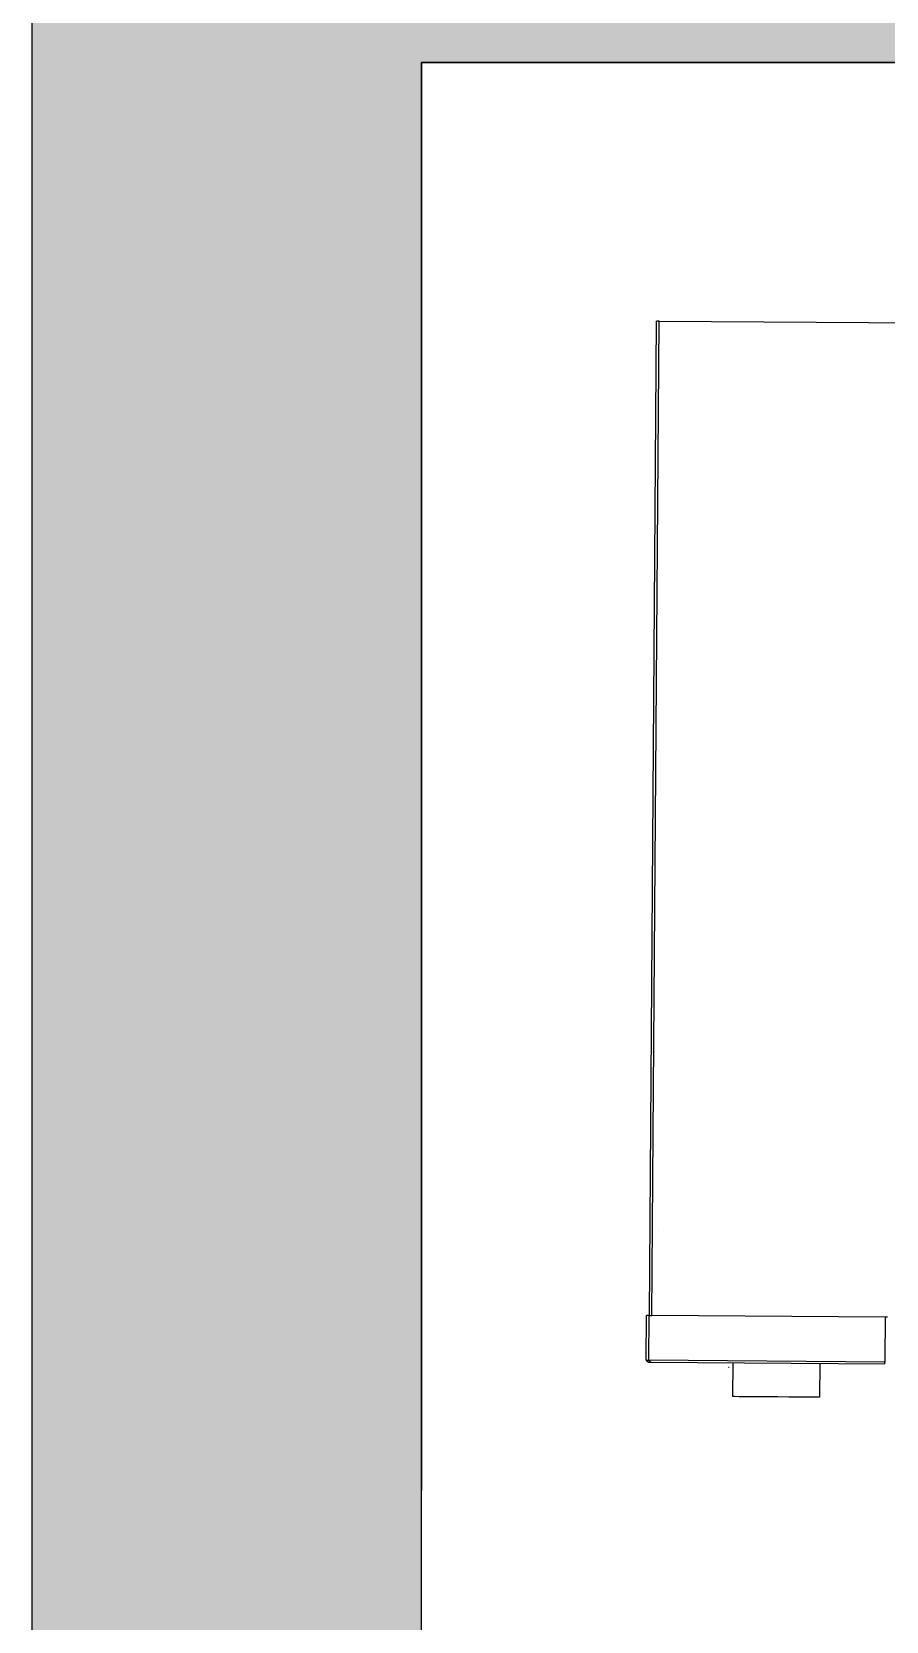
# Model space of a CAD drawing. Header units: metres. Extents: x 113 to 8702, y -1158 to 1243.
# Drawn here: x 5910.062 to 5910.408, y -732.817 to -732.172 of the extents above; entities that cross this region are included whole.
import ezdxf

# ---------------------------------------------------------------- set-up
doc = ezdxf.new("R2010")
doc.units = ezdxf.units.M
doc.header["$MEASUREMENT"] = 0
for name, color, linetype in [('elevattion line', 7, 'Continuous'), ('PINK', 6, 'Continuous'), ('YELLOW', 2, 'Continuous')]:
    doc.layers.add(name, color=color, linetype=linetype)

# ---------------------------------------------------------------- blocks, each defined once
blk = doc.blocks.new('microwave')
at = {"color": 250}
for p, q in [((9.59258, 8.77444), (9.59186, 8.77444)), ((9.59186, 8.76157), (9.59186, 8.77444)), ((9.59438, 8.77444), (9.59258, 8.77444)), ((9.59715, 8.77444), (9.59438, 8.77444)), ((9.60068, 8.77444), (9.59715, 8.77444)), ((9.60474, 8.77444), (9.60068, 8.77444)), ((9.60906, 8.77444), (9.60474, 8.77444)), ((9.61333, 8.77444), (9.60906, 8.77444)), ((9.61727, 8.77444), (9.61333, 8.77444)), ((9.62061, 8.77444), (9.61727, 8.77444)), ((9.62313, 8.77444), (9.62061, 8.77444)), ((9.62464, 8.77444), (9.62313, 8.77444)), ((9.62505, 8.77444), (9.62464, 8.77444)), ((9.62505, 8.76157), (9.62505, 8.77444)), ((9.55894, 8.76084), (9.55982, 8.76157)), ((9.55894, 8.76084), (9.55987, 8.76084)), ((9.55894, 8.76084), (9.55894, 8.74378)), ((9.55982, 8.76157), (9.56074, 8.76157)), ((9.55987, 8.76084), (9.56074, 8.76157)), ((9.55987, 8.76084), (9.55987, 8.74378)), ((9.64977, 8.76084), (9.55987, 8.76084)), ((9.56074, 8.76157), (9.64977, 8.76157)), ((9.59046, 8.76338), (9.59024, 8.76338)), ((9.64977, 8.76157), (9.64977, 8.76084)), ((9.64977, 8.75993), (9.64977, 8.76084)), ((9.64977, 8.74378), (9.64977, 8.75993)), ((9.55987, 8.74378), (9.55894, 8.74378)), ((9.55987, 8.74378), (9.56003, 8.74378)), ((9.56003, 8.74378), (9.56096, 8.74378)), ((9.56003, 8.74378), (9.56003, 8.36494)), ((9.56096, 8.74378), (9.56096, 8.36494)), ((9.64977, 8.74378), (9.56096, 8.74378)), ((9.6507, 8.74378), (9.64977, 8.74378)), ((9.56096, 8.36494), (9.56003, 8.36494)), ((9.56096, 8.36494), (9.94167, 8.36495))]:
    blk.add_line(p, q, dxfattribs=at)

msp = doc.modelspace()

# ---------------------------------------------------------------- hatches: boundary and pattern name
at = {"layer": 'YELLOW'}
h = msp.add_hatch(color=97, dxfattribs=at)
h.dxf.hatch_style = 1
h.paths.add_polyline_path([(5910.21985, -730.83205), (5910.06172, -730.83205), (5910.06172, -732.82796), (5910.21985, -732.82796), (5910.21985, -732.18421), (5912.35455, -732.18421), (5912.35455, -732.02608), (5910.21985, -732.02608)])

# ---------------------------------------------------------------- linework, layer by layer
at = {"layer": 'PINK', "color": 250}
for p, q in [((5910.31592, -732.65859), (5910.31592, -732.65859)), ((5910.31592, -732.65859), (5910.31592, -732.65859)), ((5910.21985, -732.76401), (5910.21985, -732.76401))]:
    msp.add_line(p, q, dxfattribs=at)
at = {"layer": 'PINK', "color": 6}
msp.add_lwpolyline([(5910.06172, -730.83205), (5910.21985, -730.83205), (5910.06172, -730.83205), (5910.06172, -732.82796), (5910.21985, -732.82796), (5910.21985, -732.18421), (5912.35455, -732.18421), (5912.35455, -732.02608), (5910.21985, -732.02608), (5910.21985, -730.83205)], dxfattribs=at)
at = {"layer": 'PINK', "color": 250}
msp.add_lwpolyline([(5912.35455, -732.18421), (5910.21985, -732.18421), (5910.21985, -732.76401)], dxfattribs=at)

# ---------------------------------------------------------------- block references
at = {"layer": 'elevattion line', "color": 1, "xscale": -1.06586060488135, "yscale": 1.065860604881349, "zscale": 1.065860604881349, "rotation": 179.5886646597119}
msp.add_blockref('microwave', (5900.18988, -723.30039), dxfattribs=at)

doc.saveas('drawing.dxf')
